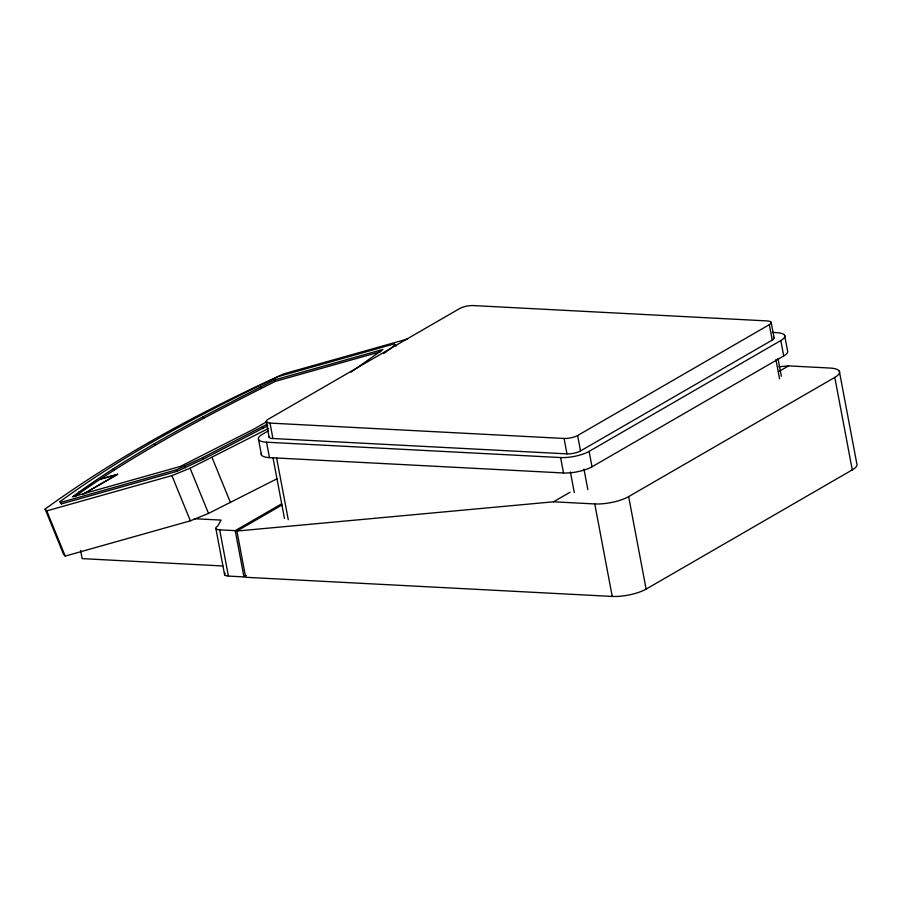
<?xml version="1.0" encoding="UTF-8"?>
<svg xmlns="http://www.w3.org/2000/svg" width="902" height="902" viewBox="0 0 902 902"><rect width="100%" height="100%" fill="white"/><g stroke="black" fill="none" stroke-linecap="round" stroke-linejoin="round"><path stroke-width="1.35" d="M388.187 350.393L395.414 344.632L396.023 346.142M277.275 478.635L208.52 513.43L190.378 520.826L65.215 556.083L63.546 554.268L45.1 509.066C119.199 455.386 200.605 411.752 283.747 373.856L407.569 338.972M267.759 425.721L203.367 459.118L177.04 471.318L61.291 503.936L59.972 501.659C127.87 452.173 202.826 412.89 278.391 376.54L394.14 343.933L395.414 344.632M351.036 372.154L382.91 349.457L274.828 379.832C205.352 415.01 135.469 450.628 72.521 496.799L180.513 466.379L253.744 429.172L267.026 421.505M75.125 496.652L79.173 493.484C141.039 450.245 208.069 415.1 275.437 381.332L380.734 351.667M383.7 353.505L387.059 351.171M117.519 474.294L82.601 494.488L117.553 474.373L100.505 479.086L117.553 474.373M59.972 501.659L60.671 502.425L176.42 469.818L202.758 457.607L267.15 424.222M268.424 430.806L262.358 434.313A20.701 6.055 -10.7 0 0 266.552 442.205L269.461 457.618L563.513 472.975A20.701 6.055 -10.7 0 0 592.016 466.796L783.725 355.952A20.701 6.055 -10.7 0 0 787.536 350.731L784.616 335.318M194.37 518.706L221.091 520.093L217.686 526.091A9.843 2.875 -10.7 0 0 219.682 529.846L235.23 530.658L281.514 503.902M839.334 371.196L856.81 463.684A24.602 7.193 -10.7 0 1 852.277 469.886L646.114 589.096A24.602 7.193 -10.7 0 1 612.232 596.436L245.648 577.28L236.91 531.041L281.976 504.985M225.196 573.221A9.843 2.875 -10.7 0 0 228.42 576.085L243.968 576.897L246.404 575.487M270.014 423.094L564.066 438.462A9.843 2.875 -10.7 0 0 577.618 435.519L769.327 324.675A9.843 2.875 -10.7 0 0 767.331 320.932L473.279 305.564A9.843 2.875 -10.7 0 0 459.727 308.507L268.018 419.351A9.843 2.875 -10.7 0 0 270.014 423.094L272.923 438.519L566.975 453.875A9.843 2.875 -10.7 0 0 580.527 450.932L772.236 340.088A9.843 2.875 -10.7 0 0 773.352 336.998M266.552 442.205L560.593 457.562A20.701 6.055 -10.7 0 0 589.107 451.383L780.816 340.539A20.701 6.055 -10.7 0 0 776.622 332.658L772.405 332.432M236.91 531.041L553.535 501.794L570.03 492.255M779.283 371.274L788.596 365.885L829.817 368.039A24.602 7.193 -10.7 0 1 834.801 377.408L852.277 469.886M553.535 501.794L594.768 503.947A24.602 7.193 -10.7 0 0 628.649 496.607L834.801 377.408M45.1 509.066L46.757 510.882L171.921 475.625L190.074 468.217L268.672 428.371M778.798 366.787L788.596 365.885M222.805 565.971L82.161 558.631L80.616 550.468M274.828 379.832L275.437 381.332M260.385 386.935L260.994 388.446M262.29 427.018L262.91 428.529M203.051 416.735L203.672 418.235M212.038 457.461L230.495 502.673M202.758 457.607L203.367 459.118M190.074 468.217L208.52 513.43M184.842 466.39L185.451 467.89M176.42 469.818L177.04 471.318M171.921 475.625L190.378 520.826M154.321 443.773L154.941 445.272M113.302 468.634L113.911 470.134M78.587 492.052L79.173 493.484M60.671 502.425L61.291 503.936M46.757 510.882L65.215 556.083M780.816 340.539L783.725 355.952M771.131 322.194L774.051 337.607M777.998 358.5L781.357 376.314M769.327 324.675L772.236 340.088M775.923 359.616L779.553 378.795M628.649 496.607L646.114 589.096M589.107 451.383L592.016 466.796M594.768 503.947L612.232 596.436M577.618 435.519L580.527 450.932M583.955 469.096L587.845 489.651M564.066 438.462L566.975 453.875M570.402 472.028L574.292 492.582M560.593 457.562L563.513 472.975M276.61 458.036L288.268 519.699M266.214 421.832L269.123 437.245M273.069 458.137L284.457 518.424M258.547 439.533L261.456 454.958M235.23 530.658L243.968 576.897M219.682 529.846L228.42 576.085M215.882 528.583L224.621 574.822M269.461 457.618A20.701 6.055 -10.7 0 1 261.377 453.356M272.923 438.519A9.843 2.875 -10.7 0 1 269.089 436.489"/></g></svg>
